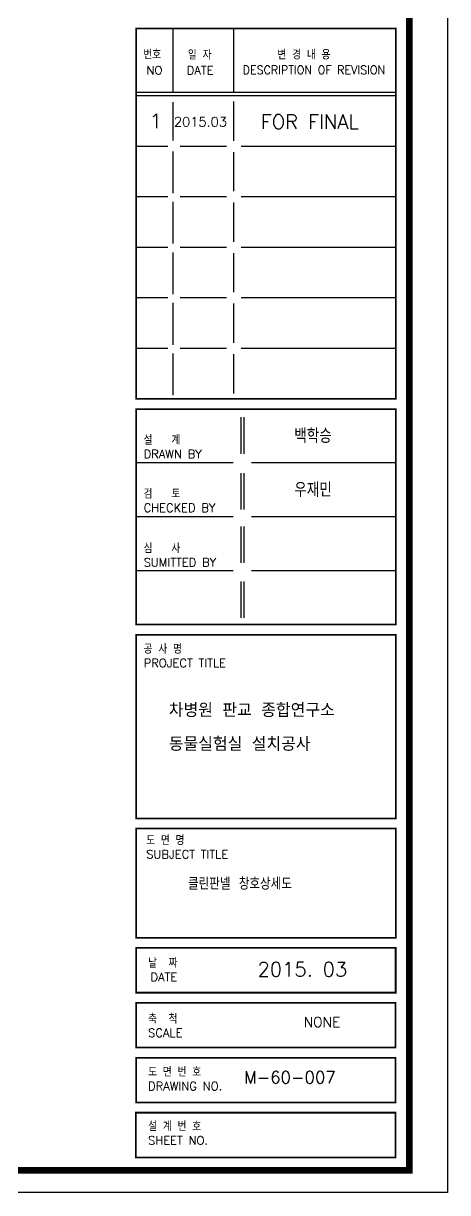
# Model space of a CAD drawing. Header units: millimetres. Extents: x 761574 to 813627, y -447408 to -384263.
# Drawn here: x 813237 to 813627, y -386063 to -384985 of the extents above; entities that cross this region are included whole.
import ezdxf
from ezdxf.enums import TextEntityAlignment as Align

# ---------------------------------------------------------------- set-up
doc = ezdxf.new("R2010")
doc.units = ezdxf.units.MM
doc.header["$LTSCALE"] = 500
doc.layers.add('FORM', color=7, linetype='Continuous')
doc.layers.add('TIT1', color=3, linetype='Continuous')
doc.styles.add('STYLE1', font='romans.shx', dxfattribs={"bigfont": 'hsw.shx'})
doc.styles.add('굴림', font='simple.shx', dxfattribs={"bigfont": 'whgtxt.shx'})

# ---------------------------------------------------------------- blocks, each defined once
blk = doc.blocks.new('form')
at = {"layer": 'FORM', "color": 7}
for p, q in [((713.79, 317.3), (713.79, 335.75)), ((731.27, 317.3), (731.27, 335.75)), ((777.9, 317.3), (703.1, 317.3)), ((777.9, 316.33), (703.1, 316.33)), ((713.79, 303.47), (713.79, 314.52)), ((731.27, 303.37), (731.27, 314.69)), ((712.21, 301.76), (703.1, 301.76)), ((713.79, 288.27), (713.79, 300.31)), ((729.16, 301.76), (715.81, 301.76)), ((778.03, 301.76), (733.31, 301.76)), ((731.27, 288.8), (731.27, 300.12)), ((712.21, 287.19), (703.1, 287.19)), ((729.16, 287.19), (715.81, 287.19)), ((778.03, 287.19), (733.31, 287.19)), ((713.79, 273.7), (713.79, 285.74)), ((731.27, 274.23), (731.27, 285.55)), ((712.21, 272.62), (703.1, 272.62)), ((713.79, 259.13), (713.79, 271.17)), ((729.16, 272.62), (715.81, 272.62)), ((731.27, 259.66), (731.27, 270.98)), ((778.03, 272.62), (733.31, 272.62)), ((712.21, 258.05), (703.1, 258.05)), ((713.79, 244.56), (713.79, 256.6)), ((729.16, 258.05), (715.81, 258.05)), ((731.27, 245.09), (731.27, 256.41)), ((778.03, 258.05), (733.31, 258.05)), ((712.21, 243.48), (703.1, 243.48)), ((729.16, 243.48), (715.81, 243.48)), ((778.03, 243.48), (733.31, 243.48)), ((713.79, 229.99), (713.79, 242.03)), ((731.27, 230.52), (731.27, 241.84)), ((733.31, 213.08), (733.31, 223.62)), ((734.21, 213.08), (734.21, 223.62)), ((731.09, 210.45), (703.1, 210.45)), ((777.9, 210.45), (736.34, 210.45)), ((733.31, 197.01), (733.31, 207.55)), ((734.21, 197.01), (734.21, 207.55)), ((731.09, 194.91), (703.1, 194.91)), ((777.9, 194.91), (736.34, 194.91)), ((733.31, 181.6), (733.31, 192.14)), ((734.21, 181.6), (734.21, 192.14)), ((731.09, 179.37), (703.1, 179.37)), ((777.9, 179.37), (736.34, 179.37)), ((733.31, 165.74), (733.31, 176.28)), ((734.21, 165.74), (734.21, 176.28))]:
    blk.add_line(p, q, dxfattribs=at)
at = {"layer": 'FORM', "color": 3}
blk.add_lwpolyline([(0, 562.79), (792.83, 562.79), (792.83, 0), (0, 0)], close=True, dxfattribs=at)
at = {"layer": 'FORM', "color": 2, "const_width": 1.94}
blk.add_lwpolyline([(12.48, 6.47), (12.48, 555.28), (781.78, 555.28), (781.78, 6.47)], close=True, dxfattribs=at)
at = {"layer": 'FORM', "color": 3, "const_width": 0.486}
for points in [[(777.9, 335.75), (703.1, 335.75), (703.1, 228.91), (777.9, 228.91)], [(703.1, 163.82), (777.9, 163.82), (777.9, 225.99), (703.1, 225.99)], [(777.89, 107.95), (777.89, 160.91), (703.09, 160.91), (703.09, 107.95)], [(777.88, 73.53), (777.88, 105.03), (703.08, 105.03), (703.08, 73.53)], [(777.87, 57.68), (777.87, 70.62), (703.07, 70.62), (703.07, 57.68)], [(777.86, 41.83), (777.86, 54.77), (703.06, 54.77), (703.06, 41.83)], [(777.85, 25.98), (777.85, 38.92), (703.05, 38.92), (703.05, 25.98)], [(777.84, 10.13), (777.84, 23.07), (703.04, 23.07), (703.04, 10.13)]]:
    blk.add_lwpolyline(points, close=True, dxfattribs=at)
at = {"layer": 'FORM', "color": 7, "style": 'STYLE1'}
for s, height, p in [('번호', 2.428, (705.16, 326.91)), ('일 자', 2.428, (717.98, 326.83)), ('변 경 내 용', 2.428, (743.8, 326.85)), ('NO', 2.428, (706.08, 322.5)), ('DATE', 2.428, (717.69, 322.49)), ('1', 4.13, (706.97, 307.05)), ('FOR FINAL', 4.128, (738.96, 306.77)), ('2015.03', 2.745, (713.97, 307.46)), ('백학승', 4.128, (748.65, 216.2)), ('설   계', 2.428, (705.23, 215.75)), ('DRAWN BY', 2.428, (705.23, 211.81)), ('검   토', 2.428, (705.23, 200.23)), ('우재민', 4.128, (748.65, 200.66)), ('CHECKED BY', 2.428, (705.23, 196.3)), ('심   사', 2.428, (705.23, 184.5)), ('SUMITTED BY', 2.4284, (705.23, 180.57)), ('공 사 명', 2.428, (705.25, 155.47)), ('PROJECT TITLE', 2.4284, (705.25, 151.54)), ('도 면 명', 2.428, (705.99, 100.3)), ('SUBJECT TITLE', 2.4284, (705.99, 96.37)), ('날  짜', 2.428, (706.54, 64.9)), ('2015. 03', 4.128, (738.07, 62.35)), ('DATE', 2.428, (707.23, 60.97)), ('축  척', 2.428, (706.54, 48.81)), ('SCALE', 2.428, (706.54, 44.88)), ('도 면 번 호', 2.428, (706.54, 33.49)), ('DRAWING NO.', 2.4284, (706.54, 29.51)), ('설 계 번 호', 2.428, (706.54, 17.8)), ('SHEET NO.', 2.428, (706.54, 13.87))]:
    blk.add_text(s, height=height, dxfattribs=at).set_placement(p)
at = {"layer": 'FORM', "color": 7, "style": 'STYLE1', "width": 0.887793}
blk.add_text('DESCRIPTION OF REVISION', height=2.4284, dxfattribs=at).set_placement((733.79, 322.6), (774.87, 322.6), align=Align.FIT)

msp = doc.modelspace()

# ---------------------------------------------------------------- block references
at = {"xscale": 3.197999992750242, "yscale": 3.197999992750242, "zscale": 3.197999992750242}
msp.add_blockref('form', (811092, -386063.2), dxfattribs=at)

# ---------------------------------------------------------------- texts
for s, height, style, p in [('차병원 판교 종합연구소', 12.792, '굴림', (813370.6, -385624.6)), ('동물실험실 설치공사', 12.79, '굴림', (813370.6, -385655.8)), ('클린판넬 창호상세도', 11.19, 'STYLE1', (813388.3, -385783.8))]:
    msp.add_text(s, height=height, dxfattribs=dict(style=style)).set_placement(p)
at = {"color": 7, "style": 'STYLE1'}
msp.add_text('M-60-007', height=11.19, dxfattribs=at).set_placement((813440, -385962.4))
at = {"layer": 'TIT1', "color": 7, "style": '굴림'}
msp.add_text('NONE', height=9.27, dxfattribs=at).set_placement((813494.8, -385910.5))

doc.saveas('drawing.dxf')
